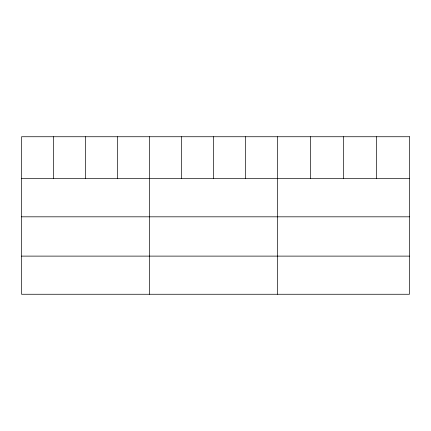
<?xml version="1.0" encoding="UTF-8"?>
<svg xmlns="http://www.w3.org/2000/svg" width="431" height="431" viewBox="0 0 431 431"><rect width="100%" height="100%" fill="white"/><g stroke="black" fill="none" stroke-linecap="round" stroke-linejoin="round"><path stroke-width="0.65" d="M21.55 178.676L409.45 178.676M21.55 216.82L409.45 216.82M21.55 256.116L409.45 256.116M376.478 136.74L376.478 178.676M343.507 136.74L343.507 178.676M310.535 136.74L310.535 178.676M277.564 136.74L277.564 294.26M245.562 136.74L245.562 178.676M213.56 136.74L213.56 178.676M181.559 136.74L181.559 178.676M149.557 136.74L149.557 294.26M117.555 136.74L117.555 178.676M85.553 136.74L85.553 178.676M53.552 136.74L53.552 178.676M409.45 136.74L21.55 136.74L21.55 294.26L409.45 294.26L409.45 136.74"/></g></svg>
